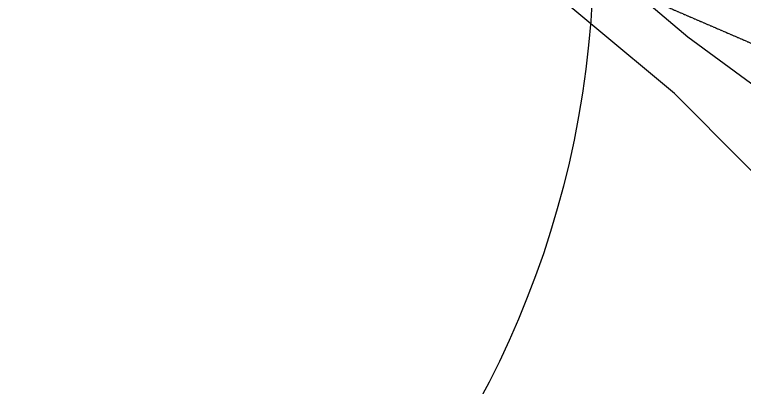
# Model space of a CAD drawing. Header units: inches. Extents: x -43639 to 75791, y -33466 to 47612.
# Drawn here: x 20965 to 27371, y 260 to 3534 of the extents above; entities that cross this region are included whole.
import ezdxf

# ---------------------------------------------------------------- set-up
doc = ezdxf.new("R2010")
doc.units = ezdxf.units.IN
doc.header["$LTSCALE"] = 8
doc.header["$MEASUREMENT"] = 0
doc.linetypes.add('DASHED', pattern=[0.75, 0.5, -0.25])
for name, color, linetype in [('A-walls', 7, 'CONTINUOUS'), ('CONT-HGH', 6, 'DASHED'), ('easement_JDCF', 7, 'DASHED')]:
    doc.layers.add(name, color=color, linetype=linetype)

msp = doc.modelspace()

# ---------------------------------------------------------------- linework, layer by layer
at = {"layer": 'A-walls'}
for centre, radius in [((17813.72126, 4368.8652, -39478.11913), 23854.49434), ((17670.02981, 4120.51567, -8376.00547), 8376.17315), ((17670.02981, 4120.51567, -8376.00547), 8376.16768)]:
    msp.add_circle(centre, radius, dxfattribs=at)
at = {"layer": 'CONT-HGH', "color": 252, "linetype": 'Continuous', "elevation": 8640}
msp.add_lwpolyline([(30394.90216, 1190.30917), (29997.59891, 1238.92445), (29133.07489, 1767.90209), (28480.27092, 2155.81921), (26872.61798, 3335.23956), (26872.61798, 3335.23956), (25912.61798, 4151.23956), (25432.61798, 4679.23956), (25412.29503, 4778.84001), (25399.39027, 4877.72793), (25388.16584, 4912.01581), (25377.87068, 4929.06214), (25369.19069, 4943.43416), (25369.19069, 4943.43416), (25370.42759, 4965.29226), (25394.01273, 4995.90991), (25528.61798, 5159.23956), (25960.61798, 5303.23956), (26920.61798, 5303.23956), (28792.61798, 4967.23956), (30249.56198, 4509.82356), (30613.5848, 4532.11453)], dxfattribs=at)
at = {"layer": 'CONT-HGH', "color": 252, "linetype": 'Continuous', "elevation": 8280}
msp.add_lwpolyline([(30373.65884, 447.99829), (30099.24852, 375.57539), (29402.93737, 465.63114), (28600.13155, 989.5928), (28600.13155, 989.5928), (26756.95472, 2839.83243), (24605.90634, 4634.00128), (24383.56943, 4931.87578, 0.0359891483), (24336.01943, 4976.96612), (24251.9152, 5045.94408, 0.032305641), (24175.36021, 5100.86568), (24139.55268, 5123.20207, -0.1026435345)], format="xyb", dxfattribs=at)
at = {"layer": 'easement_JDCF'}
msp.add_line((24065.952, 4733.39759, 8016), (30234.13533, 2073.04883, 8016), dxfattribs=at)

doc.saveas('drawing.dxf')
